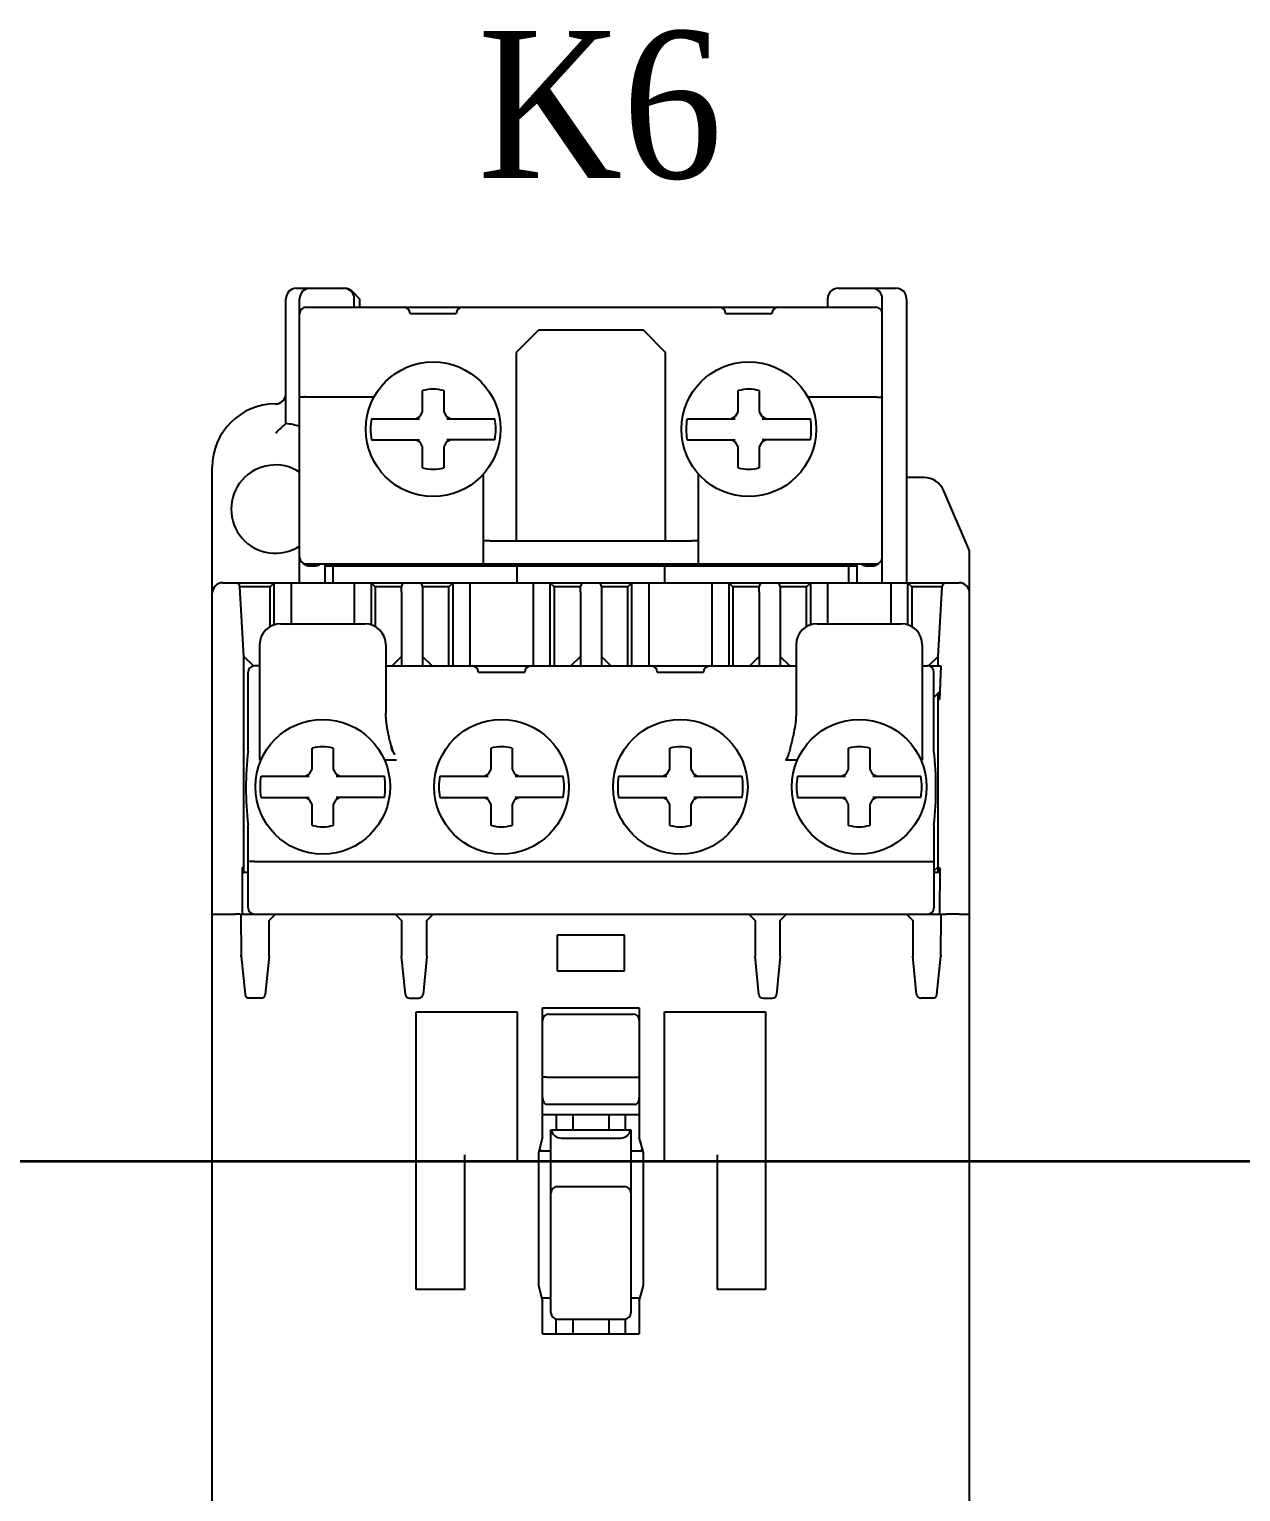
# Model space of a CAD drawing. Header units: millimetres. Extents: x 0 to 19090, y 0 to 12100.
# Drawn here: x 17199.6 to 17257.2, y 10679.2 to 10748.7 of the extents above; entities that cross this region are included whole.
import ezdxf

# ---------------------------------------------------------------- set-up
doc = ezdxf.new("R2010")
doc.units = ezdxf.units.MM
doc.header["$MEASUREMENT"] = 0
doc.layers.add('mang', color=4, linetype='Continuous')
doc.layers.add('NetDam', color=7, linetype='Continuous', lineweight=35)
doc.styles.add('HOATBF.shx', font='', dxfattribs={"width": 0.9})
doc.styles.get('HOATBF.shx').set_extended_font_data('.VnAvant')

msp = doc.modelspace()

# ---------------------------------------------------------------- linework, layer by layer
at = {"color": 7, "linetype": 'Continuous'}
for p, q in [((17212.292, 10736.375), (17214.585, 10736.375)), ((17238.042, 10736.375), (17240.792, 10736.375)), ((17211.792, 10729.944), (17211.792, 10735.875)), ((17212.442, 10722.375), (17212.442, 10735.875)), ((17214.939, 10736.229), (17215.292, 10735.875)), ((17215.042, 10735.475), (17215.042, 10735.875)), ((17215.292, 10735.875), (17215.292, 10735.475)), ((17237.542, 10735.875), (17237.542, 10735.475)), ((17240.142, 10722.375), (17240.142, 10735.875)), ((17241.292, 10735.875), (17241.292, 10722.375)), ((17212.742, 10735.475), (17239.842, 10735.475)), ((17217.692, 10735.175), (17219.892, 10735.175)), ((17232.692, 10735.175), (17234.892, 10735.175)), ((17223.792, 10734.375), (17222.742, 10733.325)), ((17228.792, 10734.375), (17223.792, 10734.375)), ((17229.842, 10733.325), (17228.792, 10734.375)), ((17222.742, 10733.325), (17222.742, 10724.375)), ((17229.842, 10724.375), (17229.842, 10733.325)), ((17218.292, 10730.508), (17218.292, 10731.508)), ((17219.292, 10731.508), (17219.292, 10730.508)), ((17233.292, 10730.508), (17233.292, 10731.508)), ((17234.292, 10731.508), (17234.292, 10730.508)), ((17212.742, 10731.206), (17215.982, 10731.206)), ((17236.602, 10731.206), (17239.842, 10731.206)), ((17215.859, 10730.175), (17218.149, 10730.175)), ((17217.959, 10730.175), (17218.17, 10730.297)), ((17218.17, 10730.297), (17218.292, 10730.508)), ((17219.292, 10730.508), (17219.414, 10730.297)), ((17219.414, 10730.297), (17219.625, 10730.175)), ((17219.436, 10730.175), (17221.726, 10730.175)), ((17230.859, 10730.175), (17233.149, 10730.175)), ((17232.959, 10730.175), (17233.17, 10730.297)), ((17233.17, 10730.297), (17233.292, 10730.508)), ((17234.292, 10730.508), (17234.414, 10730.297)), ((17234.414, 10730.297), (17234.625, 10730.175)), ((17234.436, 10730.175), (17236.726, 10730.175)), ((17215.859, 10729.175), (17218.149, 10729.175)), ((17218.17, 10729.053), (17217.959, 10729.175)), ((17218.292, 10728.842), (17218.17, 10729.053)), ((17218.292, 10727.842), (17218.292, 10728.842)), ((17219.414, 10729.053), (17219.292, 10728.842)), ((17219.292, 10728.842), (17219.292, 10727.842)), ((17219.625, 10729.175), (17219.414, 10729.053)), ((17221.726, 10729.175), (17219.436, 10729.175)), ((17222.742, 10728.725), (17222.792, 10728.725)), ((17230.859, 10729.175), (17233.149, 10729.175)), ((17233.17, 10729.053), (17232.959, 10729.175)), ((17233.292, 10728.842), (17233.17, 10729.053)), ((17233.292, 10727.842), (17233.292, 10728.842)), ((17234.414, 10729.053), (17234.292, 10728.842)), ((17234.292, 10728.842), (17234.292, 10727.842)), ((17234.625, 10729.175), (17234.414, 10729.053)), ((17236.726, 10729.175), (17234.436, 10729.175)), ((17208.292, 10661.875), (17208.292, 10727.875)), ((17221.192, 10723.275), (17221.192, 10727.558)), ((17231.392, 10727.558), (17231.392, 10723.275)), ((17242.133, 10727.375), (17241.292, 10727.375)), ((17244.252, 10723.969), (17243.052, 10726.769)), ((17221.492, 10724.375), (17231.092, 10724.375)), ((17244.292, 10661.875), (17244.292, 10723.772)), ((17212.742, 10723.275), (17239.842, 10723.275)), ((17212.942, 10723.175), (17213.142, 10723.175)), ((17213.642, 10723.275), (17213.642, 10722.375)), ((17213.642, 10723.175), (17238.942, 10723.175)), ((17214.042, 10722.375), (17214.042, 10723.175)), ((17215.042, 10723.275), (17215.042, 10723.175)), ((17215.242, 10723.275), (17215.242, 10723.175)), ((17217.242, 10723.275), (17217.242, 10723.175)), ((17218.842, 10723.275), (17218.842, 10723.175)), ((17222.792, 10722.375), (17222.792, 10723.275)), ((17229.792, 10723.275), (17229.792, 10722.375)), ((17233.742, 10723.175), (17233.742, 10723.275)), ((17235.342, 10723.275), (17235.342, 10723.175)), ((17237.342, 10723.275), (17237.342, 10723.175)), ((17237.542, 10723.175), (17237.542, 10723.275)), ((17238.542, 10723.175), (17238.542, 10722.375)), ((17238.942, 10722.375), (17238.942, 10723.275)), ((17239.442, 10723.175), (17239.642, 10723.175)), ((17208.792, 10722.375), (17243.792, 10722.375)), ((17211.042, 10722.175), (17211.242, 10722.375)), ((17211.242, 10720.377), (17211.242, 10722.375)), ((17212.042, 10722.375), (17212.042, 10720.425)), ((17215.042, 10722.375), (17215.042, 10720.425)), ((17215.842, 10722.375), (17215.842, 10720.377)), ((17215.842, 10722.375), (17216.042, 10722.175)), ((17219.542, 10722.175), (17219.742, 10722.375)), ((17219.742, 10718.425), (17219.742, 10722.375)), ((17220.542, 10722.375), (17220.542, 10718.425)), ((17223.542, 10722.375), (17223.542, 10718.425)), ((17224.342, 10722.375), (17224.342, 10718.425)), ((17224.342, 10722.375), (17224.542, 10722.175)), ((17228.042, 10722.175), (17228.242, 10722.375)), ((17228.242, 10718.425), (17228.242, 10722.375)), ((17229.042, 10722.375), (17229.042, 10718.425)), ((17232.042, 10722.375), (17232.042, 10718.425)), ((17232.842, 10722.375), (17232.842, 10718.425)), ((17232.842, 10722.375), (17233.042, 10722.175)), ((17236.542, 10722.175), (17236.742, 10722.375)), ((17236.742, 10720.377), (17236.742, 10722.375)), ((17237.542, 10722.375), (17237.542, 10720.425)), ((17240.542, 10722.375), (17240.542, 10720.425)), ((17241.342, 10722.375), (17241.342, 10720.377)), ((17241.342, 10722.375), (17241.542, 10722.175)), ((17209.792, 10718.875), (17209.603, 10722.186)), ((17211.042, 10722.175), (17209.604, 10722.175)), ((17211.042, 10720.291), (17211.042, 10722.175)), ((17216.042, 10722.175), (17216.042, 10720.291)), ((17217.292, 10722.175), (17216.042, 10722.175)), ((17217.292, 10721.938), (17217.292, 10722.175)), ((17217.292, 10721.935), (17217.292, 10718.425)), ((17218.292, 10722.175), (17218.292, 10721.938)), ((17219.542, 10722.175), (17218.292, 10722.175)), ((17218.292, 10721.935), (17218.292, 10718.425)), ((17219.542, 10718.425), (17219.542, 10722.175)), ((17224.542, 10722.175), (17224.542, 10718.425)), ((17225.792, 10722.175), (17224.542, 10722.175)), ((17225.792, 10721.938), (17225.792, 10722.175)), ((17225.792, 10721.935), (17225.792, 10718.425)), ((17226.792, 10722.175), (17226.792, 10721.938)), ((17228.042, 10722.175), (17226.792, 10722.175)), ((17226.792, 10721.935), (17226.792, 10718.425)), ((17228.042, 10718.425), (17228.042, 10722.175)), ((17233.042, 10722.175), (17233.042, 10718.425)), ((17234.292, 10722.175), (17233.042, 10722.175)), ((17234.292, 10721.938), (17234.292, 10722.175)), ((17234.292, 10721.935), (17234.292, 10718.425)), ((17235.292, 10722.175), (17235.292, 10721.938)), ((17236.542, 10722.175), (17235.292, 10722.175)), ((17235.292, 10721.935), (17235.292, 10718.425)), ((17236.542, 10720.291), (17236.542, 10722.175)), ((17241.542, 10722.175), (17241.542, 10720.291)), ((17242.981, 10722.175), (17241.542, 10722.175)), ((17242.792, 10718.875), (17242.982, 10722.186)), ((17211.542, 10720.425), (17215.542, 10720.425)), ((17237.042, 10720.425), (17241.042, 10720.425)), ((17210.542, 10719.425), (17210.542, 10713.942)), ((17216.542, 10719.425), (17216.542, 10716.179)), ((17236.042, 10719.425), (17236.042, 10716.179)), ((17242.042, 10719.425), (17242.042, 10713.942)), ((17209.792, 10708.625), (17209.792, 10718.875)), ((17210.246, 10718.421), (17209.792, 10718.875)), ((17210.542, 10718.425), (17210.292, 10718.425)), ((17216.542, 10718.425), (17236.042, 10718.425)), ((17217.292, 10718.875), (17216.842, 10718.425)), ((17218.742, 10718.425), (17218.292, 10718.875)), ((17225.792, 10718.875), (17225.342, 10718.425)), ((17227.242, 10718.425), (17226.792, 10718.875)), ((17234.292, 10718.875), (17233.842, 10718.425)), ((17235.742, 10718.425), (17235.292, 10718.875)), ((17242.042, 10718.425), (17242.292, 10718.425)), ((17242.792, 10718.875), (17242.342, 10718.425)), ((17242.405, 10718.425), (17242.922, 10718.425)), ((17242.792, 10718.425), (17242.792, 10718.875)), ((17242.922, 10718.425), (17242.864, 10716.825)), ((17209.992, 10714.375), (17209.992, 10718.125)), ((17220.942, 10718.125), (17223.142, 10718.125)), ((17229.442, 10718.125), (17231.642, 10718.125)), ((17242.592, 10714.375), (17242.592, 10718.125)), ((17242.592, 10716.925), (17242.878, 10717.211)), ((17242.792, 10708.625), (17242.792, 10717.125)), ((17242.793, 10716.825), (17242.804, 10717.137)), ((17242.864, 10716.825), (17242.793, 10716.825)), ((17213.042, 10713.508), (17213.042, 10714.508)), ((17214.042, 10714.508), (17214.042, 10713.508)), ((17221.542, 10713.508), (17221.542, 10714.508)), ((17222.542, 10714.508), (17222.542, 10713.508)), ((17230.042, 10713.508), (17230.042, 10714.508)), ((17231.042, 10714.508), (17231.042, 10713.508)), ((17238.542, 10713.508), (17238.542, 10714.508)), ((17239.542, 10714.508), (17239.542, 10713.508)), ((17210.542, 10713.992), (17210.626, 10713.992)), ((17212.92, 10713.297), (17213.042, 10713.508)), ((17214.042, 10713.508), (17214.164, 10713.297)), ((17217.042, 10713.942), (17216.459, 10713.942)), ((17221.42, 10713.297), (17221.542, 10713.508)), ((17222.542, 10713.508), (17222.664, 10713.297)), ((17229.92, 10713.297), (17230.042, 10713.508)), ((17231.042, 10713.508), (17231.164, 10713.297)), ((17236.126, 10713.942), (17235.542, 10713.942)), ((17238.42, 10713.297), (17238.542, 10713.508)), ((17239.542, 10713.508), (17239.664, 10713.297)), ((17241.959, 10713.992), (17242.042, 10713.992)), ((17210.609, 10713.175), (17212.899, 10713.175)), ((17212.709, 10713.175), (17212.92, 10713.297)), ((17214.164, 10713.297), (17214.375, 10713.175)), ((17214.186, 10713.175), (17216.476, 10713.175)), ((17219.109, 10713.175), (17221.399, 10713.175)), ((17221.209, 10713.175), (17221.42, 10713.297)), ((17222.664, 10713.297), (17222.875, 10713.175)), ((17222.686, 10713.175), (17224.976, 10713.175)), ((17227.609, 10713.175), (17229.899, 10713.175)), ((17229.709, 10713.175), (17229.92, 10713.297)), ((17231.164, 10713.297), (17231.375, 10713.175)), ((17231.186, 10713.175), (17233.476, 10713.175)), ((17236.109, 10713.175), (17238.399, 10713.175)), ((17238.209, 10713.175), (17238.42, 10713.297)), ((17239.664, 10713.297), (17239.875, 10713.175)), ((17239.686, 10713.175), (17241.976, 10713.175)), ((17210.609, 10712.175), (17212.899, 10712.175)), ((17212.92, 10712.053), (17212.709, 10712.175)), ((17213.042, 10711.842), (17212.92, 10712.053)), ((17214.164, 10712.053), (17214.042, 10711.842)), ((17214.375, 10712.175), (17214.164, 10712.053)), ((17216.476, 10712.175), (17214.186, 10712.175)), ((17219.109, 10712.175), (17221.399, 10712.175)), ((17221.42, 10712.053), (17221.209, 10712.175)), ((17221.542, 10711.842), (17221.42, 10712.053)), ((17222.664, 10712.053), (17222.542, 10711.842)), ((17222.875, 10712.175), (17222.664, 10712.053)), ((17224.976, 10712.175), (17222.686, 10712.175)), ((17227.609, 10712.175), (17229.899, 10712.175)), ((17229.92, 10712.053), (17229.709, 10712.175)), ((17230.042, 10711.842), (17229.92, 10712.053)), ((17231.164, 10712.053), (17231.042, 10711.842)), ((17231.375, 10712.175), (17231.164, 10712.053)), ((17233.476, 10712.175), (17231.186, 10712.175)), ((17236.109, 10712.175), (17238.399, 10712.175)), ((17238.42, 10712.053), (17238.209, 10712.175)), ((17238.542, 10711.842), (17238.42, 10712.053)), ((17239.664, 10712.053), (17239.542, 10711.842)), ((17239.875, 10712.175), (17239.664, 10712.053)), ((17241.976, 10712.175), (17239.686, 10712.175)), ((17213.042, 10710.842), (17213.042, 10711.842)), ((17214.042, 10711.842), (17214.042, 10710.842)), ((17221.542, 10710.842), (17221.542, 10711.842)), ((17222.542, 10711.842), (17222.542, 10710.842)), ((17230.042, 10710.842), (17230.042, 10711.842)), ((17231.042, 10711.842), (17231.042, 10710.842)), ((17238.542, 10710.842), (17238.542, 10711.842)), ((17239.542, 10711.842), (17239.542, 10710.842)), ((17209.992, 10706.925), (17209.992, 10710.875)), ((17242.592, 10710.875), (17242.592, 10706.925)), ((17209.709, 10708.825), (17209.72, 10706.625)), ((17209.792, 10708.825), (17209.709, 10708.825)), ((17209.71, 10708.625), (17209.992, 10708.625)), ((17210.292, 10709.125), (17242.292, 10709.125)), ((17242.592, 10708.675), (17242.792, 10708.875)), ((17242.592, 10708.625), (17242.874, 10708.625)), ((17242.792, 10708.825), (17242.875, 10708.825)), ((17242.875, 10708.825), (17242.864, 10706.625)), ((17208.792, 10706.625), (17209.403, 10706.625)), ((17209.649, 10706.625), (17209.659, 10704.625)), ((17209.649, 10706.625), (17242.935, 10706.625)), ((17210.992, 10706.325), (17211.292, 10706.625)), ((17216.992, 10706.625), (17217.292, 10706.325)), ((17218.492, 10706.325), (17218.792, 10706.625)), ((17233.792, 10706.625), (17234.092, 10706.325)), ((17235.292, 10706.325), (17235.592, 10706.625)), ((17241.292, 10706.625), (17241.592, 10706.325)), ((17242.925, 10704.625), (17242.935, 10706.625)), ((17243.792, 10706.625), (17243.181, 10706.625)), ((17210.992, 10704.625), (17210.992, 10706.325)), ((17217.292, 10706.325), (17217.292, 10704.625)), ((17218.492, 10704.625), (17218.492, 10706.325)), ((17234.092, 10706.325), (17234.092, 10704.625)), ((17235.292, 10704.625), (17235.292, 10706.325)), ((17241.592, 10706.325), (17241.592, 10704.625)), ((17224.692, 10705.625), (17224.692, 10703.925)), ((17227.892, 10705.625), (17224.692, 10705.625)), ((17227.892, 10703.925), (17227.892, 10705.625)), ((17209.659, 10704.625), (17209.613, 10704.625)), ((17209.659, 10704.625), (17209.851, 10702.804)), ((17210.992, 10704.625), (17210.81, 10702.805)), ((17217.474, 10702.805), (17217.292, 10704.625)), ((17218.492, 10704.625), (17218.31, 10702.805)), ((17234.274, 10702.805), (17234.092, 10704.625)), ((17235.292, 10704.625), (17235.11, 10702.805)), ((17241.774, 10702.805), (17241.592, 10704.625)), ((17242.734, 10702.804), (17242.925, 10704.625)), ((17242.972, 10704.625), (17242.925, 10704.625)), ((17224.692, 10703.925), (17227.892, 10703.925)), ((17210.611, 10702.625), (17209.95, 10702.625)), ((17217.673, 10702.625), (17218.111, 10702.625)), ((17234.473, 10702.625), (17234.911, 10702.625)), ((17242.635, 10702.625), (17241.973, 10702.625)), ((17217.992, 10688.775), (17217.992, 10701.975)), ((17217.992, 10701.975), (17222.792, 10701.975)), ((17222.792, 10701.975), (17222.792, 10694.875)), ((17223.992, 10696.025), (17223.992, 10702.175)), ((17223.992, 10702.175), (17228.592, 10702.175)), ((17224.292, 10701.875), (17228.292, 10701.875)), ((17228.592, 10702.175), (17228.592, 10696.025)), ((17229.792, 10694.875), (17229.792, 10701.975)), ((17229.792, 10701.975), (17234.592, 10701.975)), ((17234.592, 10701.975), (17234.592, 10688.775)), ((17224.192, 10698.875), (17228.392, 10698.875)), ((17228.392, 10697.575), (17224.192, 10697.575)), ((17228.592, 10697.075), (17223.992, 10697.075)), ((17224.642, 10697.075), (17224.642, 10696.375)), ((17225.442, 10696.375), (17225.442, 10697.075)), ((17227.142, 10697.075), (17227.142, 10696.375)), ((17227.942, 10696.375), (17227.942, 10697.075)), ((17223.992, 10696.025), (17223.792, 10695.275)), ((17224.392, 10687.675), (17224.392, 10696.375)), ((17224.392, 10696.375), (17228.192, 10696.375)), ((17224.892, 10695.975), (17227.692, 10695.975)), ((17228.192, 10696.375), (17228.192, 10687.675)), ((17228.792, 10695.275), (17228.592, 10696.025)), ((17223.792, 10695.275), (17223.792, 10688.975)), ((17223.819, 10695.375), (17224.342, 10695.375)), ((17223.842, 10695.462), (17223.842, 10695.375)), ((17223.942, 10695.375), (17223.845, 10695.472)), ((17228.242, 10695.375), (17228.766, 10695.375)), ((17228.642, 10695.375), (17228.74, 10695.472)), ((17228.742, 10695.462), (17228.742, 10695.375)), ((17228.792, 10688.975), (17228.792, 10695.275)), ((17220.292, 10688.775), (17220.292, 10695.175)), ((17222.792, 10694.875), (17220.292, 10694.875)), ((17232.292, 10694.875), (17229.792, 10694.875)), ((17232.292, 10695.175), (17232.292, 10688.775)), ((17224.692, 10693.675), (17227.892, 10693.675)), ((17220.292, 10688.775), (17217.992, 10688.775)), ((17223.792, 10688.975), (17223.992, 10688.225)), ((17224.342, 10688.375), (17223.952, 10688.375)), ((17228.632, 10688.375), (17228.242, 10688.375)), ((17228.592, 10688.225), (17228.792, 10688.975)), ((17234.592, 10688.775), (17232.292, 10688.775)), ((17223.992, 10686.675), (17223.992, 10688.225)), ((17228.592, 10688.225), (17228.592, 10686.675)), ((17224.642, 10686.675), (17224.642, 10687.379)), ((17224.642, 10687.375), (17227.942, 10687.375)), ((17225.442, 10686.675), (17225.442, 10687.375)), ((17227.142, 10687.375), (17227.142, 10686.675)), ((17227.942, 10686.675), (17227.942, 10687.379)), ((17223.992, 10686.675), (17228.592, 10686.675))]:
    msp.add_line(p, q, dxfattribs=at)
for centre in [(17218.792, 10729.675), (17233.792, 10729.675), (17213.542, 10712.675), (17222.042, 10712.675), (17230.542, 10712.675), (17239.042, 10712.675)]:
    msp.add_circle(centre, 3.2, dxfattribs=at)
for centre, radius, start, end in [((17212.292, 10735.875), 0.5, 90, 180), ((17212.942, 10735.875), 0.5, 90, 180), ((17214.542, 10735.875), 0.5, 0, 90), ((17214.585, 10735.875), 0.5, 45, 90), ((17238.042, 10735.875), 0.5, 90, 180), ((17239.642, 10735.875), 0.5, 0, 90), ((17240.792, 10735.875), 0.5, 0, 90), ((17212.742, 10735.175), 0.3, 90, 180), ((17217.392, 10735.175), 0.3, 0, 90), ((17220.192, 10735.175), 0.3, 90, 180), ((17232.392, 10735.175), 0.3, 0, 90), ((17235.192, 10735.175), 0.3, 90, 180), ((17239.842, 10735.175), 0.3, 0, 90), ((17218.792, 10729.675), 1.9, 74.74248, 105.25752), ((17233.792, 10729.675), 1.9, 74.74248, 105.25752), ((17211.292, 10727.875), 3, 90, 180), ((17211.292, 10731.375), 0.5, 270, 359.99999), ((17218.792, 10729.675), 2.976, 170.32743, 189.67257), ((17218.792, 10729.675), 2.976, 350.32743, 9.67257), ((17233.792, 10729.675), 2.976, 170.32743, 189.67257), ((17233.792, 10729.675), 2.976, 350.32743, 9.67257), ((17219.304, 10721.442), 11.345, 131.45988, 134.92389), ((17211.292, 10725.875), 4.1, 73.70876, 82.99527), ((17211.292, 10725.875), 2.1, 56.76499, 303.23501), ((17218.792, 10729.675), 1.9, 254.74248, 285.25752), ((17233.792, 10729.675), 1.9, 254.74248, 285.25752), ((17242.133, 10726.375), 1, 23.19859, 90), ((17243.792, 10723.772), 0.5, 0, 23.19859), ((17212.742, 10723.575), 0.3, 180, 270), ((17212.942, 10723.675), 0.5, 226.6856, 270), ((17213.142, 10723.675), 0.5, 270, 306.7506), ((17218.842, 10723.675), 0.5, 270, 306.82949), ((17233.742, 10723.675), 0.5, 233.17025, 270), ((17239.442, 10723.675), 0.5, 233.2494, 270), ((17239.642, 10723.675), 0.5, 270, 313.3144), ((17239.842, 10723.575), 0.3, 270, 0), ((17208.792, 10721.875), 0.5, 90, 180), ((17209.403, 10722.175), 0.2, 3.27049, 90), ((17217.492, 10722.175), 0.2, 90, 180), ((17218.092, 10722.175), 0.2, 0, 90), ((17225.992, 10722.175), 0.2, 90, 180), ((17226.592, 10722.175), 0.2, 0, 90), ((17234.492, 10722.175), 0.2, 90, 180), ((17235.092, 10722.175), 0.2, 0, 90), ((17243.181, 10722.175), 0.2, 90.00002, 176.72951), ((17243.792, 10721.875), 0.5, 0, 90), ((17217.483, 10721.935), 0.19, 178.95677, 180.0273), ((17218.102, 10721.935), 0.19, 359.9727, 1.04323), ((17225.983, 10721.935), 0.19, 178.95677, 180.0273), ((17226.602, 10721.935), 0.19, 359.9727, 1.04323), ((17234.483, 10721.935), 0.19, 178.95677, 180.0273), ((17235.102, 10721.935), 0.19, 359.9727, 1.04323), ((17211.542, 10719.425), 1, 90, 180), ((17215.542, 10719.425), 1, 0, 90), ((17237.042, 10719.425), 1, 90, 180), ((17241.042, 10719.425), 1, 0, 90), ((17210.292, 10718.125), 0.3, 90, 180), ((17220.642, 10718.125), 0.3, 0, 90), ((17223.442, 10718.125), 0.3, 90, 180), ((17229.142, 10718.125), 0.3, 0, 90), ((17231.942, 10718.125), 0.3, 90, 180), ((17242.3, 10718.145), 0.278, 67.91859, 91.63944), ((17242.292, 10718.125), 0.3, 0, 67.96842), ((17225.255, 10712.625), 15.363, 173.45849, 186.54097), ((17213.542, 10712.675), 1.9, 74.74248, 105.25752), ((17222.042, 10712.675), 1.9, 74.74248, 105.25752), ((17230.542, 10712.675), 1.9, 74.74248, 105.25752), ((17239.042, 10712.675), 1.9, 74.74248, 105.25752), ((17227.33, 10712.625), 15.363, 353.45903, 6.54151), ((17213.542, 10712.675), 2.976, 170.32743, 189.67257), ((17213.542, 10712.675), 2.976, 350.32743, 9.67257), ((17222.042, 10712.675), 2.976, 170.32743, 189.67257), ((17222.042, 10712.675), 2.976, 350.32743, 9.67257), ((17230.542, 10712.675), 2.976, 170.32743, 189.67257), ((17230.542, 10712.675), 2.976, 350.32743, 9.67257), ((17239.042, 10712.675), 2.976, 170.32743, 189.67257), ((17239.042, 10712.675), 2.976, 350.32743, 9.67257), ((17213.542, 10712.675), 1.9, 254.74248, 285.25752), ((17222.042, 10712.675), 1.9, 254.74248, 285.25752), ((17230.542, 10712.675), 1.9, 254.74248, 285.25752), ((17239.042, 10712.675), 1.9, 254.74248, 285.25752), ((17210.292, 10706.925), 0.3, 180, 270), ((17242.292, 10706.925), 0.3, 270, 0), ((17210.611, 10702.825), 0.2, 270, 354.28941), ((17217.673, 10702.825), 0.2, 185.71059, 270), ((17218.111, 10702.825), 0.2, 270, 354.28941), ((17234.473, 10702.825), 0.2, 185.71059, 270), ((17234.911, 10702.825), 0.2, 270, 354.28941), ((17241.973, 10702.825), 0.2, 185.71059, 270), ((17224.292, 10701.575), 0.3, 90, 180), ((17228.292, 10701.575), 0.3, 0, 90), ((17224.342, 10695.675), 0.3, 269.99991, 279.58965), ((17228.242, 10695.675), 0.3, 260.41101, 270.00008), ((17224.692, 10693.375), 0.3, 90, 180), ((17227.892, 10693.375), 0.3, 0, 90), ((17224.342, 10688.075), 0.3, 80.41101, 90.00008), ((17228.242, 10688.075), 0.3, 89.99991, 99.60256), ((17224.692, 10687.675), 0.3, 180, 270), ((17227.892, 10687.675), 0.3, 270, 0)]:
    msp.add_arc(centre, radius, start, end, dxfattribs=at)
for centre, major_axis, ratio, start_param, end_param in [((17242.405, 10716.425), (2.8, 0), 0.714286, 1.570796, 1.610998), ((17217.042, 10719.679), (0.059, 5.467), 0.091445, -3.52854, -3.141593), ((17235.542, 10719.679), (0, 5.737), 0.087156, -3.141593, -2.754645), ((17210.05, 10702.825), (0.2, 0), 0.998384, 3.246183, 4.712389), ((17242.535, 10702.825), (-0.2, 0), 0.998384, 7.853982, 9.320187), ((17224.192, 10697.908), (0, 0.333), 0.6, -4.712389, -3.141593), ((17228.392, 10697.908), (0, 0.333), 0.6, -3.141593, -1.570796), ((17224.892, 10696.475), (0.5, 0), 1, -2.940235, -1.570796), ((17227.692, 10696.475), (0.5, 0), 1, -1.570796, -0.201358)]:
    msp.add_ellipse(centre, major_axis=major_axis, ratio=ratio, start_param=start_param, end_param=end_param, dxfattribs=at)
for points, knots in [([(17212.742, 10731.206), (17212.723, 10731.206), (17212.685, 10731.205), (17212.629, 10731.205), (17212.578, 10731.203), (17212.533, 10731.201), (17212.5, 10731.199), (17212.479, 10731.197), (17212.466, 10731.195), (17212.456, 10731.194), (17212.449, 10731.192), (17212.445, 10731.191), (17212.442, 10731.189), (17212.442, 10731.188)], [0, 0, 0, 0, 0.194101, 0.380719, 0.552715, 0.703498, 0.827352, 0.87769, 0.919663, 0.952917, 0.977218, 0.992576, 1, 1, 1, 1]), ([(17239.842, 10731.206), (17239.862, 10731.206), (17239.9, 10731.205), (17239.956, 10731.205), (17240.007, 10731.203), (17240.052, 10731.201), (17240.085, 10731.199), (17240.106, 10731.197), (17240.119, 10731.195), (17240.129, 10731.194), (17240.136, 10731.192), (17240.14, 10731.191), (17240.142, 10731.189), (17240.142, 10731.188)], [0, 0, 0, 0, 0.194101, 0.380719, 0.552715, 0.703498, 0.827352, 0.87769, 0.919663, 0.952917, 0.977218, 0.992576, 1, 1, 1, 1]), ([(17221.492, 10724.375), (17221.473, 10724.375), (17221.435, 10724.375), (17221.379, 10724.374), (17221.328, 10724.372), (17221.283, 10724.37), (17221.25, 10724.368), (17221.229, 10724.366), (17221.216, 10724.364), (17221.206, 10724.363), (17221.199, 10724.361), (17221.195, 10724.36), (17221.192, 10724.358), (17221.192, 10724.357)], [0, 0, 0, 0, 0.194101, 0.380719, 0.552715, 0.703498, 0.827352, 0.87769, 0.919663, 0.952917, 0.977218, 0.992576, 1, 1, 1, 1]), ([(17231.392, 10724.357), (17231.392, 10724.358), (17231.39, 10724.36), (17231.386, 10724.361), (17231.379, 10724.363), (17231.369, 10724.364), (17231.356, 10724.366), (17231.335, 10724.368), (17231.302, 10724.37), (17231.257, 10724.372), (17231.206, 10724.374), (17231.15, 10724.375), (17231.112, 10724.375), (17231.092, 10724.375)], [0, 0, 0, 0, 0.007424, 0.022782, 0.047083, 0.080337, 0.12231, 0.172648, 0.296502, 0.447285, 0.619281, 0.805899, 1, 1, 1, 1]), ([(17216.854, 10714.366), (17216.838, 10714.441), (17216.803, 10714.591), (17216.748, 10714.815), (17216.695, 10715.039), (17216.63, 10715.34), (17216.579, 10715.643), (17216.548, 10715.949), (17216.542, 10716.102), (17216.542, 10716.179)], [0, 0, 0, 0, 0.125, 0.250008, 0.375007, 0.500012, 0.749983, 0.874994, 1, 1, 1, 1]), ([(17236.042, 10716.179), (17236.042, 10716.102), (17236.036, 10715.949), (17236.006, 10715.643), (17235.954, 10715.34), (17235.89, 10715.039), (17235.837, 10714.815), (17235.782, 10714.591), (17235.747, 10714.441), (17235.731, 10714.366)], [0, 0, 0, 0, 0.125006, 0.250017, 0.499988, 0.624993, 0.749992, 0.875, 1, 1, 1, 1]), ([(17242.592, 10714.375), (17242.592, 10714.376), (17242.591, 10714.378), (17242.589, 10714.379), (17242.587, 10714.38)], [0, 0, 0, 0, 0.389095, 1, 1, 1, 1]), ([(17210.292, 10709.125), (17210.273, 10709.125), (17210.234, 10709.125), (17210.179, 10709.125), (17210.135, 10709.125), (17210.102, 10709.124), (17210.081, 10709.124), (17210.061, 10709.124), (17210.044, 10709.124), (17210.029, 10709.123), (17210.018, 10709.123), (17210.01, 10709.123), (17210.005, 10709.123), (17210.002, 10709.123), (17209.998, 10709.123), (17209.996, 10709.123), (17209.994, 10709.122), (17209.993, 10709.122), (17209.992, 10709.122), (17209.992, 10709.122)], [0, 0, 0, 0, 0.195342, 0.383101, 0.556044, 0.634844, 0.707507, 0.773336, 0.831705, 0.882061, 0.923926, 0.94155, 0.956909, 0.969969, 0.9807, 0.989079, 0.995084, 0.998713, 1, 1, 1, 1]), ([(17242.292, 10709.125), (17242.312, 10709.125), (17242.35, 10709.125), (17242.406, 10709.125), (17242.45, 10709.125), (17242.482, 10709.124), (17242.504, 10709.124), (17242.524, 10709.124), (17242.541, 10709.124), (17242.556, 10709.123), (17242.567, 10709.123), (17242.575, 10709.123), (17242.579, 10709.123), (17242.583, 10709.123), (17242.586, 10709.123), (17242.589, 10709.123), (17242.591, 10709.122), (17242.592, 10709.122), (17242.592, 10709.122), (17242.592, 10709.122)], [0, 0, 0, 0, 0.195342, 0.383101, 0.556044, 0.634844, 0.707507, 0.773336, 0.831705, 0.882061, 0.923926, 0.94155, 0.956909, 0.969969, 0.9807, 0.989079, 0.995084, 0.998713, 1, 1, 1, 1]), ([(17208.292, 10706.603), (17208.292, 10706.604), (17208.293, 10706.605), (17208.296, 10706.606), (17208.303, 10706.608), (17208.315, 10706.61), (17208.332, 10706.612), (17208.353, 10706.614), (17208.378, 10706.615), (17208.407, 10706.617), (17208.453, 10706.619), (17208.518, 10706.622), (17208.603, 10706.623), (17208.696, 10706.625), (17208.76, 10706.625), (17208.792, 10706.625)], [0, 0, 0, 0, 0.002447, 0.006624, 0.021566, 0.04566, 0.078817, 0.120769, 0.171139, 0.229457, 0.295173, 0.446233, 0.618555, 0.805535, 1, 1, 1, 1]), ([(17209.603, 10706.617), (17209.603, 10706.618), (17209.601, 10706.618), (17209.597, 10706.619), (17209.591, 10706.62), (17209.584, 10706.62), (17209.576, 10706.621), (17209.561, 10706.622), (17209.539, 10706.623), (17209.51, 10706.624), (17209.476, 10706.625), (17209.441, 10706.625), (17209.416, 10706.625), (17209.403, 10706.625)], [0, 0, 0, 0, 0.010653, 0.029747, 0.057354, 0.093302, 0.137301, 0.188976, 0.313489, 0.46246, 0.630608, 0.811939, 1, 1, 1, 1]), ([(17242.982, 10706.617), (17242.982, 10706.618), (17242.984, 10706.618), (17242.988, 10706.619), (17242.993, 10706.62), (17243, 10706.62), (17243.009, 10706.621), (17243.024, 10706.622), (17243.046, 10706.623), (17243.075, 10706.624), (17243.108, 10706.625), (17243.144, 10706.625), (17243.169, 10706.625), (17243.181, 10706.625)], [0, 0, 0, 0, 0.010653, 0.029747, 0.057353, 0.093299, 0.137297, 0.18897, 0.313478, 0.462446, 0.630594, 0.811929, 1, 1, 1, 1]), ([(17243.792, 10706.625), (17243.825, 10706.625), (17243.889, 10706.625), (17243.981, 10706.623), (17244.067, 10706.622), (17244.132, 10706.619), (17244.178, 10706.617), (17244.207, 10706.615), (17244.232, 10706.614), (17244.253, 10706.612), (17244.269, 10706.61), (17244.281, 10706.608), (17244.288, 10706.606), (17244.292, 10706.605), (17244.292, 10706.604), (17244.292, 10706.603)], [0, 0, 0, 0, 0.194465, 0.381445, 0.553767, 0.704827, 0.770543, 0.828861, 0.879231, 0.921183, 0.95434, 0.978434, 0.993376, 0.997553, 1, 1, 1, 1]), ([(17224.192, 10698.875), (17224.179, 10698.875), (17224.154, 10698.875), (17224.117, 10698.874), (17224.083, 10698.872), (17224.053, 10698.87), (17224.028, 10698.868), (17224.01, 10698.865), (17223.999, 10698.863), (17223.994, 10698.861), (17223.992, 10698.859), (17223.992, 10698.858)], [0, 0, 0, 0, 0.193279, 0.3791, 0.550354, 0.700519, 0.823977, 0.916257, 0.974429, 0.99069, 1, 1, 1, 1]), ([(17228.392, 10698.875), (17228.405, 10698.875), (17228.431, 10698.875), (17228.468, 10698.874), (17228.502, 10698.872), (17228.532, 10698.87), (17228.557, 10698.868), (17228.575, 10698.865), (17228.586, 10698.863), (17228.591, 10698.861), (17228.592, 10698.859), (17228.592, 10698.858)], [0, 0, 0, 0, 0.193279, 0.3791, 0.550354, 0.700519, 0.823977, 0.916257, 0.974429, 0.99069, 1, 1, 1, 1])]:
    msp.add_open_spline(points, degree=3, knots=knots, dxfattribs=at)
at = {"layer": 'NetDam', "color": 0}
msp.add_line((16945.092, 10694.875), (17475.092, 10694.875), dxfattribs=at)

# ---------------------------------------------------------------- texts
at = {"layer": 'mang', "color": 0, "insert": (17220.915, 10748.609), "char_height": 7, "width": 21.32394, "attachment_point": 1, "style": 'HOATBF.shx'}
msp.add_mtext('{\\fTimes New Roman|b0|i0|c0|p18;\\C1;K6}', dxfattribs=at)

doc.saveas('drawing.dxf')
